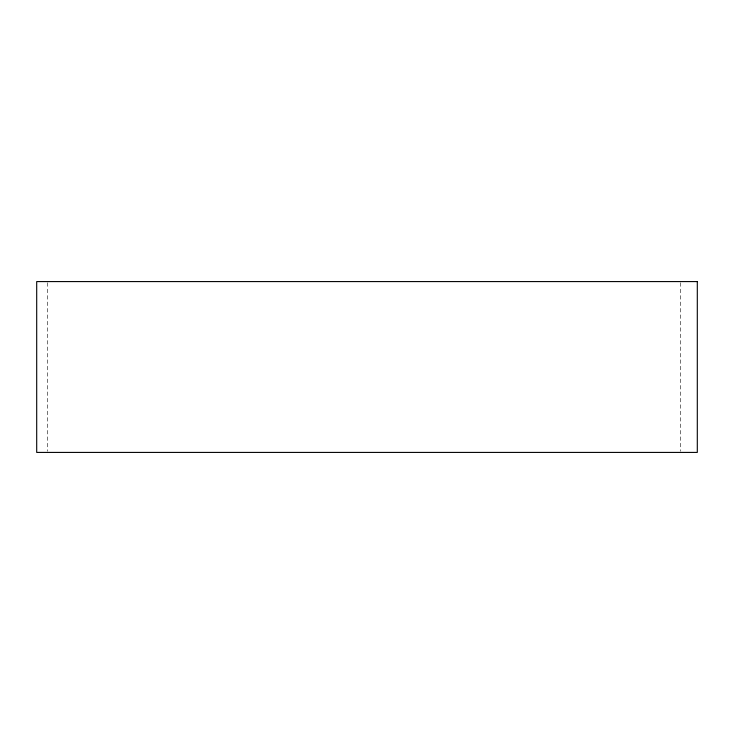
<?xml version="1.0" encoding="UTF-8"?>
<svg xmlns="http://www.w3.org/2000/svg" width="734" height="734" viewBox="0 0 734 734"><rect width="100%" height="100%" fill="white"/><g stroke="black" fill="none" stroke-linecap="round" stroke-linejoin="round"><path stroke-width="0.55" stroke-dasharray="3.67 2.75" d="M680.519 282.728L680.519 451.272M47.71 282.728L47.71 451.272"/><path stroke-width="1.1" d="M697.3 281.581L36.7 281.581L36.7 452.419L697.3 452.419L697.3 281.581"/></g></svg>
